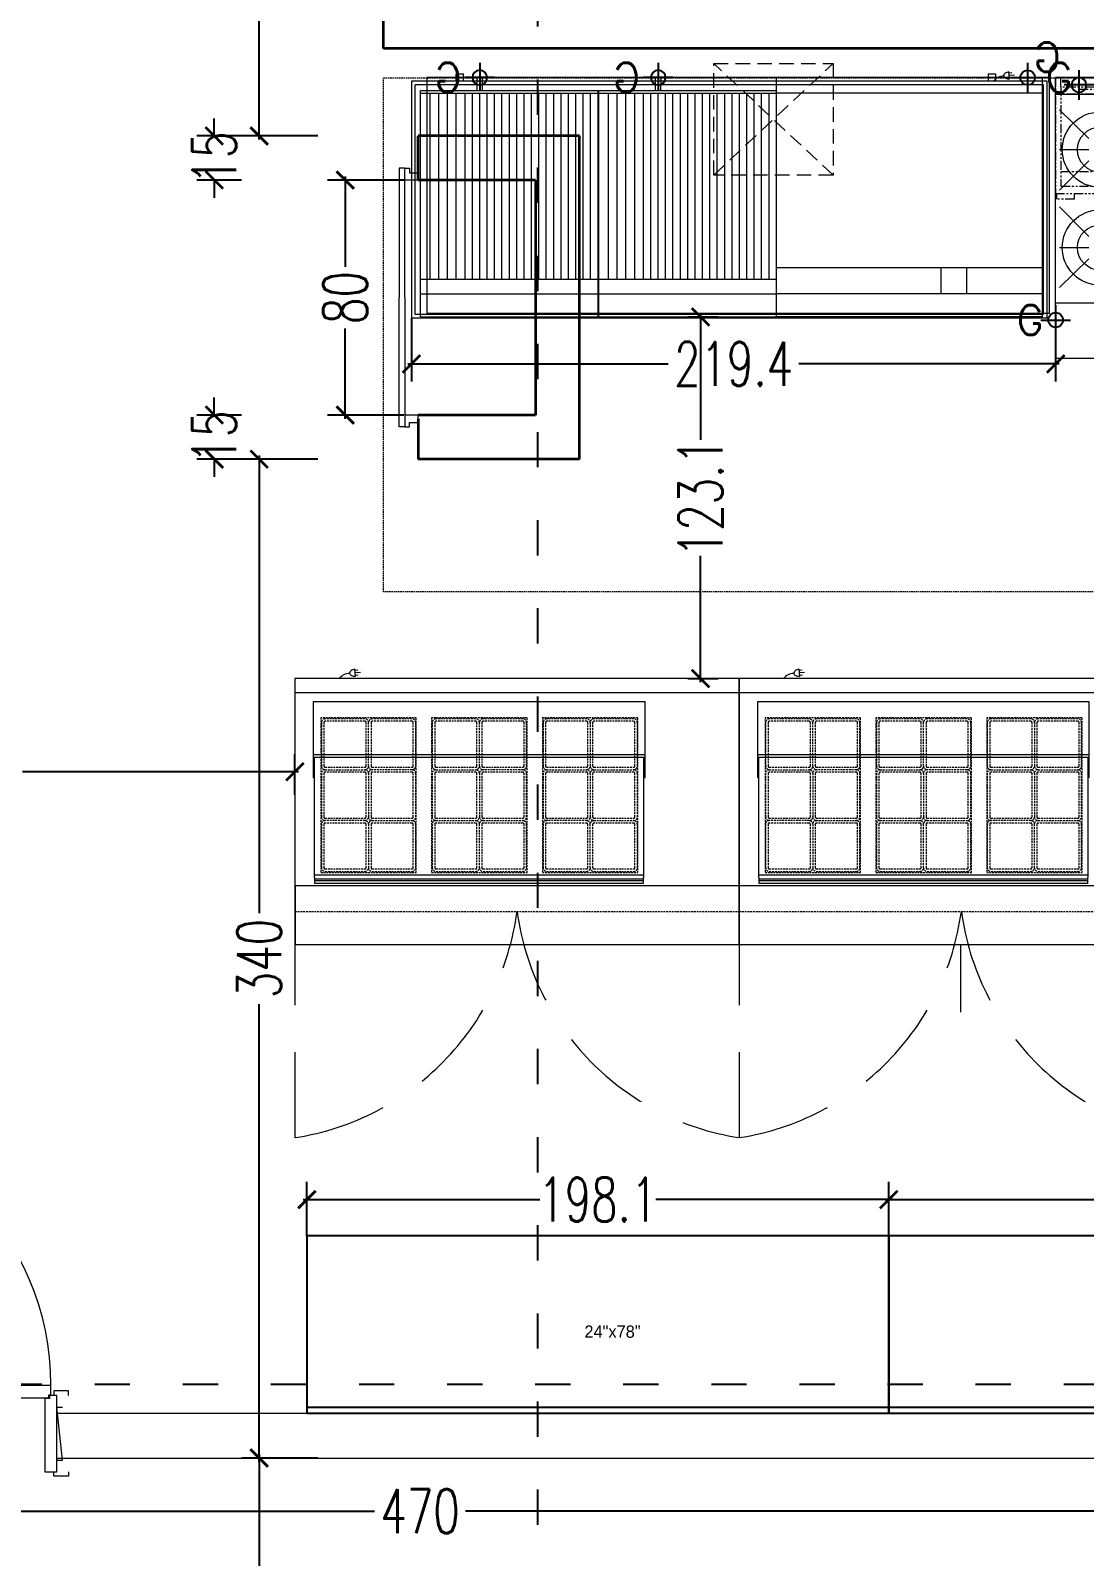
# Model space of a CAD drawing. Header units: centimetres. Extents: x -3207095 to 15275363, y -32656 to 4798027.
# Drawn here: x 684719 to 685078, y 4437893 to 4438413 of the extents above; entities that cross this region are included whole.
import ezdxf

# ---------------------------------------------------------------- set-up
doc = ezdxf.new("R2010")
doc.units = ezdxf.units.CM
for name, pattern in [('ACAD_ISO03W100', [30, 12, -18]), ('DASHED', [19.05, 12.7, -6.35]), ('DUZ', [500, 500]), ('HIDDEN', [0.375, 0.25, -0.125]), ('HIDDEN2', [0.1875, 0.125, -0.0625]), ('PHANTOM', [2.5, 1.25, -0.25, 0.25, -0.25, 0.25, -0.25]), ('ШТРИХОВАЯ', [0.75, 0.5, -0.25])]:
    doc.linetypes.add(name, pattern=pattern)
doc.layers.get('0').update_dxf_attribs({"color": 1, "linetype": 'DUZ'})
for name, color, linetype, lineweight in [('0A-WALL', 4, 'Continuous', 30), ('0inne_gulv', 255, 'Continuous', 13), ('200', 9, 'Continuous', 0), ('201', 2, 'HIDDEN', 9), ('202', 2, 'PHANTOM', 9), ('204', 9, 'Continuous', 13), ('206-KCL-DS', 1, 'DASHED', 13), ('350', 3, 'Continuous', 9), ('800', 2, 'Continuous', 15), ('DUVAR', 7, 'Continuous', 35), ('Fix & Furniture', 144, 'Continuous', 13), ('IND DUCTO INYECCION', 130, 'Continuous', 0), ('IND Equipos 1', 7, 'Continuous', 13), ('iç duvar', 7, 'Continuous', 50), ('KAPEN', 151, 'Continuous', 9), ('Wall', 7, 'Continuous', 35)]:
    doc.layers.add(name, color=color, linetype=linetype, lineweight=lineweight)
for name, color, linetype in [('460', 6, 'Continuous'), ('DIM', 1, 'DUZ'), ('IND Equipos', 3, 'Continuous'), ('Leyenda', 7, 'Continuous')]:
    doc.layers.add(name, color=color, linetype=linetype)
doc.styles.add('DIM', font='ROMANSTW.SHX', dxfattribs={"width": 0.7})
doc.styles.add('SIMPLEX', font='simplex.shx', dxfattribs={"height": 90})
doc.dimstyles.new('1_100', dxfattribs={"dimtxt": 15, "dimasz": 6, "dimexe": 6, "dimexo": 0, "dimgap": 2, "dimtad": 0, "dimdec": 1, "dimzin": 11, "dimdsep": 46, "dimtxsty": 'DIM', "dimblk": 'ARCHTICK', "dimcen": 3, "dimdle": 1.25, "dimclrt": 2, "dimadec": 0, "dimazin": 0, "dimtfac": 1.25, "dimtdec": 1, "dimtix": 1, "dimtofl": 0, "dimtmove": 1, "dimatfit": 3, "dimldrblk": 'ARCHTICK', "dimfxl": 20, "dimfxlon": 1, "dimtolj": 1, "dimtzin": 0, "dimarcsym": 0})

# ---------------------------------------------------------------- blocks, each defined once
blk = doc.blocks.new('_ArchTick')
at = {"color": 0, "linetype": 'ByBlock', "const_width": 0.15}
blk.add_lwpolyline([(-0.5, -0.5), (0.5, 0.5)], dxfattribs=at)
blk = doc.blocks.new('*D5538')
at = {"layer": 'Defpoints', "color": 0, "linetype": 'Continuous', "lineweight": 5, "transparency": 16777216}
for p in [(684801.16, 4438696.93), (684796.97, 4438376.93), (684851.12, 4438376.93)]:
    blk.add_point(p, dxfattribs=at)
at = {"layer": 'DIM', "color": 0, "linetype": 'Continuous', "lineweight": -2, "transparency": 16777216}
for p, q in [((684796.97, 4438698.18), (684796.97, 4438552.43)), ((684801.16, 4438696.93), (684790.97, 4438696.93)), ((684796.97, 4438375.68), (684796.97, 4438521.43)), ((684816.97, 4438376.93), (684790.97, 4438376.93))]:
    blk.add_line(p, q, dxfattribs=at)
at = {"layer": 'DIM', "color": 0, "linetype": 'Continuous', "lineweight": -2, "transparency": 16777216, "xscale": 6, "yscale": 6, "zscale": 6}
for p, rotation in [((684796.97, 4438696.93), 90), ((684796.97, 4438376.93), 270)]:
    blk.add_blockref('_ArchTick', p, dxfattribs=dict(at, rotation=rotation))
at = {"layer": 'DIM', "color": 2, "linetype": 'Continuous', "lineweight": 5, "transparency": 16777216, "insert": (684796.97, 4438536.93), "char_height": 15, "attachment_point": 5, "rotation": 90, "style": 'DIM'}
blk.add_mtext('\\A1;320', dxfattribs=at)
blk = doc.blocks.new('*D5539')
at = {"layer": 'Defpoints', "color": 0, "linetype": 'Continuous', "lineweight": 5, "transparency": 16777216}
for p in [(684851.12, 4438361.93), (684826.29, 4438281.93), (684851.12, 4438281.93)]:
    blk.add_point(p, dxfattribs=at)
at = {"layer": 'DIM', "color": 0, "linetype": 'Continuous', "lineweight": -2, "transparency": 16777216}
for p, q in [((684846.29, 4438361.93), (684820.29, 4438361.93)), ((684826.29, 4438363.18), (684826.29, 4438332.43)), ((684826.29, 4438280.68), (684826.29, 4438311.43)), ((684846.29, 4438281.93), (684820.29, 4438281.93))]:
    blk.add_line(p, q, dxfattribs=at)
at = {"layer": 'DIM', "color": 0, "linetype": 'Continuous', "lineweight": -2, "transparency": 16777216, "xscale": 6, "yscale": 6, "zscale": 6}
for p, rotation in [((684826.29, 4438361.93), 90), ((684826.29, 4438281.93), 270)]:
    blk.add_blockref('_ArchTick', p, dxfattribs=dict(at, rotation=rotation))
at = {"layer": 'DIM', "color": 2, "linetype": 'Continuous', "lineweight": 5, "transparency": 16777216, "insert": (684826.29, 4438321.93), "char_height": 15, "attachment_point": 5, "rotation": 90, "style": 'DIM'}
blk.add_mtext('\\A1;80', dxfattribs=at)
blk = doc.blocks.new('*D4499')
at = {"layer": 'Defpoints', "color": 0, "linetype": 'Continuous', "lineweight": 5, "transparency": 16777216}
for p in [(684790.97, 4438376.93), (684781.69, 4438361.93), (684790.97, 4438361.93)]:
    blk.add_point(p, dxfattribs=at)
at = {"layer": 'DIM', "color": 0, "linetype": 'Continuous', "lineweight": -2, "transparency": 16777216}
for p, q in [((684781.69, 4438376.93), (684781.69, 4438382.93)), ((684790.97, 4438376.93), (684775.69, 4438376.93)), ((684790.97, 4438361.93), (684775.69, 4438361.93)), ((684781.69, 4438361.93), (684781.69, 4438355.93))]:
    blk.add_line(p, q, dxfattribs=at)
at = {"layer": 'DIM', "color": 0, "linetype": 'Continuous', "lineweight": -2, "transparency": 16777216, "xscale": 6, "yscale": 6, "zscale": 6}
for p, rotation in [((684781.69, 4438376.93), 270), ((684781.69, 4438361.93), 90)]:
    blk.add_blockref('_ArchTick', p, dxfattribs=dict(at, rotation=rotation))
at = {"layer": 'DIM', "color": 2, "linetype": 'Continuous', "lineweight": 5, "transparency": 16777216, "insert": (684781.69, 4438369.43), "char_height": 15, "attachment_point": 5, "rotation": 90, "style": 'DIM'}
blk.add_mtext('\\A1;15', dxfattribs=at)
blk = doc.blocks.new('*D5540')
at = {"layer": 'Defpoints', "color": 0, "linetype": 'Continuous', "lineweight": 5, "transparency": 16777216}
for p in [(684851.12, 4438266.93), (684796.97, 4437926.93), (684821.79, 4437926.93)]:
    blk.add_point(p, dxfattribs=at)
at = {"layer": 'DIM', "color": 0, "linetype": 'Continuous', "lineweight": -2, "transparency": 16777216}
for p, q in [((684816.97, 4438266.93), (684790.97, 4438266.93)), ((684796.97, 4438268.18), (684796.97, 4438112.43)), ((684796.97, 4437925.68), (684796.97, 4438081.43)), ((684816.97, 4437926.93), (684790.97, 4437926.93))]:
    blk.add_line(p, q, dxfattribs=at)
at = {"layer": 'DIM', "color": 0, "linetype": 'Continuous', "lineweight": -2, "transparency": 16777216, "xscale": 6, "yscale": 6, "zscale": 6}
for p, rotation in [((684796.97, 4438266.93), 90), ((684796.97, 4437926.93), 270)]:
    blk.add_blockref('_ArchTick', p, dxfattribs=dict(at, rotation=rotation))
at = {"layer": 'DIM', "color": 2, "linetype": 'Continuous', "lineweight": 5, "transparency": 16777216, "insert": (684796.97, 4438096.93), "char_height": 15, "attachment_point": 5, "rotation": 90, "style": 'DIM'}
blk.add_mtext('\\A1;340', dxfattribs=at)
blk = doc.blocks.new('*D4500')
at = {"layer": 'Defpoints', "color": 0, "linetype": 'Continuous', "lineweight": 5, "transparency": 16777216}
for p in [(684790.97, 4438281.93), (684781.69, 4438266.93), (684790.97, 4438266.93)]:
    blk.add_point(p, dxfattribs=at)
at = {"layer": 'DIM', "color": 0, "linetype": 'Continuous', "lineweight": -2, "transparency": 16777216}
for p, q in [((684781.69, 4438281.93), (684781.69, 4438287.93)), ((684790.97, 4438281.93), (684775.69, 4438281.93)), ((684790.97, 4438266.93), (684775.69, 4438266.93)), ((684781.69, 4438266.93), (684781.69, 4438260.93))]:
    blk.add_line(p, q, dxfattribs=at)
at = {"layer": 'DIM', "color": 0, "linetype": 'Continuous', "lineweight": -2, "transparency": 16777216, "xscale": 6, "yscale": 6, "zscale": 6}
for p, rotation in [((684781.69, 4438281.93), 270), ((684781.69, 4438266.93), 90)]:
    blk.add_blockref('_ArchTick', p, dxfattribs=dict(at, rotation=rotation))
at = {"layer": 'DIM', "color": 2, "linetype": 'Continuous', "lineweight": 5, "transparency": 16777216, "insert": (684781.69, 4438274.43), "char_height": 15, "attachment_point": 5, "rotation": 90, "style": 'DIM'}
blk.add_mtext('\\A1;15', dxfattribs=at)
blk = doc.blocks.new('*D4501')
at = {"layer": 'Defpoints', "color": 0, "linetype": 'Continuous', "lineweight": 5, "transparency": 16777216}
for p in [(684821.79, 4437926.93), (684796.97, 4437636.93), (684821.79, 4437636.93)]:
    blk.add_point(p, dxfattribs=at)
at = {"layer": 'DIM', "color": 0, "linetype": 'Continuous', "lineweight": -2, "transparency": 16777216}
for p, q in [((684816.97, 4437926.93), (684790.97, 4437926.93)), ((684796.97, 4437928.18), (684796.97, 4437797.43)), ((684796.97, 4437635.68), (684796.97, 4437766.43)), ((684816.97, 4437636.93), (684790.97, 4437636.93))]:
    blk.add_line(p, q, dxfattribs=at)
at = {"layer": 'DIM', "color": 0, "linetype": 'Continuous', "lineweight": -2, "transparency": 16777216, "xscale": 6, "yscale": 6, "zscale": 6}
for p, rotation in [((684796.97, 4437926.93), 90), ((684796.97, 4437636.93), 270)]:
    blk.add_blockref('_ArchTick', p, dxfattribs=dict(at, rotation=rotation))
at = {"layer": 'DIM', "color": 2, "linetype": 'Continuous', "lineweight": 5, "transparency": 16777216, "insert": (684796.97, 4437781.93), "char_height": 15, "attachment_point": 5, "rotation": 90, "style": 'DIM'}
blk.add_mtext('\\A1;290', dxfattribs=at)
blk = doc.blocks.new('*D5547')
at = {"layer": 'Defpoints', "color": 0, "linetype": 'Continuous', "lineweight": 5, "transparency": 16777216}
for p in [(684616.79, 4437926.93), (685086.79, 4437926.93), (684616.79, 4437908.82)]:
    blk.add_point(p, dxfattribs=at)
at = {"layer": 'DIM', "color": 0, "linetype": 'Continuous', "lineweight": -2, "transparency": 16777216}
for p, q in [((684616.79, 4437926.93), (684616.79, 4437902.82)), ((685086.79, 4437926.93), (685086.79, 4437902.82)), ((684615.54, 4437908.82), (684836.29, 4437908.82)), ((685088.04, 4437908.82), (684867.29, 4437908.82))]:
    blk.add_line(p, q, dxfattribs=at)
at = {"layer": 'DIM', "color": 0, "linetype": 'Continuous', "lineweight": -2, "transparency": 16777216, "xscale": 6, "yscale": 6, "zscale": 6, "rotation": 180}
blk.add_blockref('_ArchTick', (684616.79, 4437908.82), dxfattribs=at)
at = {"layer": 'DIM', "color": 0, "linetype": 'Continuous', "lineweight": -2, "transparency": 16777216, "xscale": 6, "yscale": 6, "zscale": 6}
blk.add_blockref('_ArchTick', (685086.79, 4437908.82), dxfattribs=at)
at = {"layer": 'DIM', "color": 2, "linetype": 'Continuous', "lineweight": 5, "transparency": 16777216, "insert": (684851.79, 4437908.82), "char_height": 15, "attachment_point": 5, "style": 'DIM'}
blk.add_mtext('\\A1;470', dxfattribs=at)
blk = doc.blocks.new('*D5819')
at = {"layer": 'Defpoints', "color": 0, "linetype": 'Continuous', "lineweight": 5, "transparency": 16777216}
for p in [(691256.93, 4438668.74), (0, 4437978.74), (691238.54, 4437978.74)]:
    blk.add_point(p, dxfattribs=at)
at = {"layer": 'DIM', "color": 0, "linetype": 'Continuous', "lineweight": -2, "transparency": 16777216}
for p, q in [((691256.93, 4438668.74), (691232.54, 4438668.74)), ((691238.54, 4438669.99), (691238.54, 4438339.24)), ((691238.54, 4437977.49), (691238.54, 4438308.24)), ((691218.54, 4437978.74), (691244.54, 4437978.74))]:
    blk.add_line(p, q, dxfattribs=at)
at = {"layer": 'DIM', "color": 0, "linetype": 'Continuous', "lineweight": -2, "transparency": 16777216, "xscale": 6, "yscale": 6, "zscale": 6}
for p, rotation in [((691238.54, 4438668.74), 90), ((691238.54, 4437978.74), 270)]:
    blk.add_blockref('_ArchTick', p, dxfattribs=dict(at, rotation=rotation))
at = {"layer": 'DIM', "color": 2, "linetype": 'Continuous', "lineweight": 5, "transparency": 16777216, "insert": (691238.54, 4438323.74), "char_height": 15, "attachment_point": 5, "rotation": 90, "style": 'DIM'}
blk.add_mtext('\\A1;690', dxfattribs=at)
blk = doc.blocks.new('K210')
for p, q in [((0.04, 0.985), (0.04, 0.032)), ((0.96, 0.032), (0.96, 0.065)), ((0.04, 0.032), (0.047, 0.032)), ((0.047, 0.032), (0.047, 0.022)), ((0.047, 0.022), (0.953, 0.022)), ((0.953, 0.032), (0.96, 0.032)), ((0.953, 0.022), (0.953, 0.032))]:
    blk.add_line(p, q)
for points in [[(0.04, 0.065), (0.96, 0.065)], [(-0.02, 0.03), (-0.02, 0.045), (0.03, 0.045), (0.03, 0.03)], [(1.02, 0.03), (1.02, 0.045), (0.97, 0.045), (0.97, 0.03)], [(0.02, -0.19), (0, -0.19), (0.02, -0.01), (0, -0.01)], [(0.98, -0.19), (1, -0.19), (0.98, -0.01), (1, -0.01)], [(-0.02, -0.23), (-0.02, -0.245), (0.03, -0.245), (0.03, -0.23)], [(1.02, -0.23), (1.02, -0.245), (0.97, -0.245), (0.97, -0.23)]]:
    blk.add_lwpolyline(points)
for points in [[(0.02, 0.03), (0.045, 0.03), (0.045, 0.02), (0.06, 0.02), (0.06, -0.23), (0.02, -0.23)], [(0.98, 0.03), (0.955, 0.03), (0.955, 0.02), (0.94, 0.02), (0.94, -0.23), (0.98, -0.23)]]:
    blk.add_lwpolyline(points, close=True)
blk.add_arc((0.04, 0.065), 0.92, 0, 90)
blk = doc.blocks.new('IRK001P')
at = {"layer": '200'}
for p, q in [((44, -4.39), (8, -4.39)), ((8, -42.39), (8, -4.39)), ((44, -4.39), (44, -42.39)), ((8, -6.64), (44, -6.64)), ((44, -34.89), (8, -34.89)), ((44, -42.39), (8, -42.39))]:
    blk.add_line(p, q, dxfattribs=at)
at = {"layer": '204'}
for p, q in [((20, -6.64), (20, -34.89)), ((32, -6.64), (32, -34.89)), ((32, -6.64), (32, -34.89)), ((12.5, -12.64), (8.5, -8.75)), ((14, -13.14), (14, -8.77)), ((15.5, -12.64), (19.5, -8.75)), ((24.5, -12.64), (20.5, -8.75)), ((26, -13.14), (26, -8.77)), ((26, -13.14), (26, -8.77)), ((27.5, -12.64), (31.5, -8.75)), ((36.5, -12.64), (32.5, -8.75)), ((38, -12.64), (38, -8.27)), ((39.5, -12.64), (43.5, -8.75)), ((8.5, -14.14), (12.5, -14.14)), ((15.5, -14.14), (19.5, -14.14)), ((20.5, -14.14), (24.5, -14.14)), ((27.5, -14.14), (31.5, -14.14)), ((36.5, -14.14), (32.5, -14.14)), ((43.5, -14.14), (39.5, -14.14)), ((12.5, -15.64), (8.5, -19.64)), ((14, -15.14), (14, -19.52)), ((15.5, -15.64), (19.5, -19.64)), ((24.5, -15.64), (20.5, -19.64)), ((24.5, -15.64), (20.5, -19.64)), ((26, -15.14), (26, -19.52)), ((27.5, -15.64), (31.5, -19.64)), ((27.5, -15.64), (31.5, -19.64)), ((36.5, -15.64), (32.5, -19.64)), ((38, -15.64), (38, -20.02)), ((39.5, -15.64), (43.5, -19.64)), ((12.5, -25.89), (8.5, -21.89)), ((14, -26.39), (14, -22.02)), ((15.5, -25.89), (19.5, -21.89)), ((24.5, -25.89), (20.5, -21.89)), ((24.5, -25.89), (20.5, -21.89)), ((26, -26.39), (26, -22.02)), ((27.5, -25.89), (31.5, -21.89)), ((27.5, -25.89), (31.5, -21.89)), ((36.5, -25.89), (32.5, -21.89)), ((38, -25.89), (38, -21.52)), ((39.5, -25.89), (43.5, -21.89)), ((8.5, -27.39), (12.5, -27.39)), ((12.5, -28.89), (8.5, -32.78)), ((14, -28.39), (14, -32.77)), ((15.5, -27.39), (19.5, -27.39)), ((15.5, -28.89), (19.5, -32.78)), ((20.5, -27.39), (24.5, -27.39)), ((24.5, -28.89), (20.5, -32.78)), ((26, -28.39), (26, -32.77)), ((26, -28.39), (26, -32.77)), ((27.5, -27.39), (31.5, -27.39)), ((27.5, -28.89), (31.5, -32.78)), ((36.5, -27.39), (32.5, -27.39)), ((36.5, -28.89), (32.5, -32.78)), ((38, -28.89), (38, -33.27)), ((43.5, -27.39), (39.5, -27.39)), ((39.5, -28.89), (43.5, -32.78))]:
    blk.add_line(p, q, dxfattribs=at)
for centre, radius in [((14, -14.14), 5.1), ((26, -14.14), 5.1), ((38, -14.14), 5.1), ((14, -14.14), 3.05), ((26, -14.14), 3.05), ((38, -14.14), 3.05), ((14, -27.39), 5.1), ((26, -27.39), 5.1), ((38, -27.39), 5.1), ((14, -27.39), 3.05), ((26, -27.39), 3.05), ((38, -27.39), 3.05)]:
    blk.add_circle(centre, radius, dxfattribs=at)
at = {"layer": '206-KCL-DS', "ltscale": 0.1}
for p, q in [((14, -42.39), (14, -57)), ((44, -41.63), (44, -57)), ((44, -57), (14, -57))]:
    blk.add_line(p, q, dxfattribs=at)
at = {"layer": '460'}
for p, q in [((8, -35.19), (8, -39.19)), ((44, -35.19), (44, -39.19)), ((6, -37.19), (10, -37.19)), ((42, -37.19), (46, -37.19))]:
    blk.add_line(p, q, dxfattribs=at)
for centre in [(8, -37.19), (44, -37.19)]:
    blk.add_circle(centre, 1, dxfattribs=at)
at = {"layer": '460', "style": 'SIMPLEX'}
for p in [(46.46, -38.94), (2.74, -39.19)]:
    blk.add_text('G', height=4, dxfattribs=at).set_placement(p)
blk = doc.blocks.new('BRA020P')
at = {"layer": '202'}
for p, q in [((36, -3.75), (0, -3.75)), ((0, -19.44), (0, -3.75)), ((0, -19.44), (0, -3.75)), ((0.75, -3.75), (0.75, -5)), ((35.25, -5), (35.25, -3.75)), ((36, -3.75), (36, -19.44)), ((0.75, -5), (0.75, -18.44)), ((0.75, -5.05), (35.25, -5.05)), ((0.75, -5.98), (35.25, -5.98)), ((32.81, -4.75), (3.19, -4.75)), ((3.19, -4.75), (3.19, -5.3)), ((32.81, -5.3), (3.19, -5.3)), ((32.81, -4.75), (32.81, -5.3)), ((35.25, -5), (35.25, -18.44)), ((35.25, -16.44), (0.75, -16.44)), ((35.25, -18.44), (0.75, -18.44)), ((36, -19.44), (0, -19.44)), ((0.22, -20.19), (0.22, -19.44)), ((2.58, -20.19), (0.22, -20.19)), ((2.58, -20.19), (2.58, -19.44)), ((33.42, -20.19), (33.42, -19.44)), ((33.42, -20.19), (35.78, -20.19)), ((35.78, -20.19), (35.78, -19.44))]:
    blk.add_line(p, q, dxfattribs=at)
at = {"layer": '460'}
for p, q in [((32.81, -2.75), (32.81, -6.75)), ((30.81, -4.75), (34.81, -4.75))]:
    blk.add_line(p, q, dxfattribs=at)
blk.add_circle((32.81, -4.75), 1, dxfattribs=at)
at = {"layer": '460', "style": 'SIMPLEX'}
blk.add_text('G', height=4, dxfattribs=at).set_placement((35.27, -2.99))
blk = doc.blocks.new('DC4M6SBP')
at = {"layer": '200'}
for p, q in [((0, 0), (0, -31.5)), ((60.13, 0), (0, 0)), ((60.13, -31.5), (60.13, 0)), ((60.13, -1.95), (0, -1.95)), ((2.5, -3.09), (47.34, -3.09)), ((2.5, -13.44), (2.5, -3.09)), ((47.34, -3.09), (47.34, -13.44)), ((47.34, -10.33), (2.5, -10.33)), ((2.54, -10.61), (47.34, -10.61)), ((2.54, -13.44), (2.54, -10.61)), ((2.66, -26.91), (2.66, -10.61)), ((47.18, -10.61), (47.18, -26.91)), ((47.31, -13.44), (47.31, -10.61)), ((2.54, -13.44), (2.5, -13.44)), ((47.34, -13.44), (47.31, -13.44)), ((2.66, -26.54), (47.18, -26.54)), ((0.06, -36), (0.06, -28)), ((0.06, -28), (60.06, -28)), ((2.7, -26.91), (2.66, -26.91)), ((2.7, -27.71), (2.7, -26.91)), ((2.7, -27.08), (47.14, -27.08)), ((47.14, -27.35), (2.7, -27.35)), ((47.14, -27.71), (2.7, -27.71)), ((47.18, -26.91), (47.14, -26.91)), ((47.14, -26.91), (47.14, -27.71)), ((60.06, -28), (60.06, -36)), ((60.06, -36), (0.06, -36))]:
    blk.add_line(p, q, dxfattribs=at)
at = {"layer": '201'}
for p, q in [((16.42, -5.31), (3.5, -5.29)), ((3.5, -5.29), (3.5, -26.23)), ((3.58, -5.95), (3.58, -11.83)), ((3.91, -5.95), (3.91, -11.83)), ((9.46, -5.45), (4.08, -5.45)), ((9.46, -5.78), (4.08, -5.78)), ((9.63, -11.83), (9.63, -5.95)), ((9.96, -11.83), (9.96, -5.95)), ((10.29, -5.95), (10.29, -11.83)), ((15.84, -5.45), (10.46, -5.45)), ((15.84, -5.78), (10.46, -5.78)), ((16.01, -11.83), (16.01, -5.95)), ((16.34, -11.83), (16.34, -5.95)), ((16.42, -26.24), (16.42, -5.31)), ((18.5, -5.29), (18.5, -26.23)), ((31.42, -5.31), (18.5, -5.29)), ((18.58, -5.95), (18.58, -11.83)), ((18.91, -5.95), (18.91, -11.83)), ((24.46, -5.45), (19.08, -5.45)), ((24.46, -5.78), (19.08, -5.78)), ((24.63, -11.83), (24.63, -5.95)), ((24.96, -11.83), (24.96, -5.95)), ((25.29, -5.95), (25.29, -11.83)), ((30.84, -5.45), (25.46, -5.45)), ((30.84, -5.78), (25.46, -5.78)), ((31.01, -11.83), (31.01, -5.95)), ((31.34, -11.83), (31.34, -5.95)), ((31.42, -26.24), (31.42, -5.31)), ((33.5, -5.29), (33.5, -26.23)), ((46.42, -5.31), (33.5, -5.29)), ((33.58, -5.95), (33.58, -11.83)), ((33.91, -5.95), (33.91, -11.83)), ((39.46, -5.45), (34.08, -5.45)), ((39.46, -5.78), (34.08, -5.78)), ((39.63, -11.83), (39.63, -5.95)), ((39.96, -5.95), (39.96, -11.83)), ((40.29, -5.95), (40.29, -11.83)), ((45.84, -5.45), (40.46, -5.45)), ((45.84, -5.78), (40.46, -5.78)), ((46.01, -11.83), (46.01, -5.95)), ((46.34, -11.83), (46.34, -5.95)), ((46.42, -26.24), (46.42, -5.31)), ((4.08, -12), (9.46, -12)), ((4.08, -12.33), (9.46, -12.33)), ((10.46, -12), (15.84, -12)), ((15.84, -12.33), (10.46, -12.33)), ((19.08, -12), (24.46, -12)), ((19.08, -12.33), (24.46, -12.33)), ((25.46, -12), (30.84, -12)), ((30.84, -12.33), (25.46, -12.33)), ((34.08, -12), (39.46, -12)), ((34.08, -12.33), (39.46, -12.33)), ((40.46, -12), (45.84, -12)), ((40.46, -12.33), (45.84, -12.33)), ((3.58, -12.83), (3.58, -18.71)), ((3.91, -12.83), (3.91, -18.71)), ((9.46, -12.66), (4.08, -12.66)), ((9.63, -18.71), (9.63, -12.83)), ((9.96, -12.83), (9.96, -18.71)), ((10.29, -12.83), (10.29, -18.71)), ((15.84, -12.66), (10.46, -12.66)), ((16.01, -18.71), (16.01, -12.83)), ((16.34, -18.71), (16.34, -12.83)), ((18.58, -12.83), (18.58, -18.71)), ((18.91, -12.83), (18.91, -18.71)), ((24.46, -12.66), (19.08, -12.66)), ((24.63, -18.71), (24.63, -12.83)), ((24.96, -12.83), (24.96, -18.71)), ((25.29, -12.83), (25.29, -18.71)), ((30.84, -12.66), (25.46, -12.66)), ((31.01, -18.71), (31.01, -12.83)), ((31.34, -18.71), (31.34, -12.83)), ((33.58, -12.83), (33.58, -18.71)), ((33.91, -12.83), (33.91, -18.71)), ((39.46, -12.66), (34.08, -12.66)), ((39.63, -18.71), (39.63, -12.83)), ((39.96, -12.83), (39.96, -18.71)), ((40.29, -12.83), (40.29, -18.71)), ((45.84, -12.66), (40.46, -12.66)), ((46.01, -18.71), (46.01, -12.83)), ((46.34, -18.71), (46.34, -12.83)), ((3.58, -19.71), (3.58, -25.59)), ((3.91, -19.71), (3.91, -25.59)), ((4.08, -18.88), (9.46, -18.88)), ((9.46, -19.21), (4.08, -19.21)), ((9.46, -19.54), (4.08, -19.54)), ((9.63, -25.59), (9.63, -19.71)), ((9.96, -19.71), (9.96, -25.59)), ((10.29, -19.71), (10.29, -25.59)), ((10.46, -18.88), (15.84, -18.88)), ((10.46, -19.21), (15.84, -19.21)), ((15.84, -19.54), (10.46, -19.54)), ((16.01, -25.59), (16.01, -19.71)), ((16.34, -25.59), (16.34, -19.71)), ((18.58, -19.71), (18.58, -25.59)), ((18.91, -19.71), (18.91, -25.59)), ((19.08, -18.88), (24.46, -18.88)), ((19.08, -19.21), (24.46, -19.21)), ((24.46, -19.54), (19.08, -19.54)), ((24.63, -25.59), (24.63, -19.71)), ((24.96, -25.59), (24.96, -19.71)), ((25.29, -19.71), (25.29, -25.59)), ((25.46, -18.88), (30.84, -18.88)), ((25.46, -19.21), (30.84, -19.21)), ((30.84, -19.54), (25.46, -19.54)), ((31.01, -25.59), (31.01, -19.71)), ((31.34, -25.59), (31.34, -19.71)), ((33.58, -19.71), (33.58, -25.59)), ((33.91, -19.71), (33.91, -25.59)), ((34.08, -18.88), (39.46, -18.88)), ((39.46, -19.21), (34.08, -19.21)), ((39.46, -19.54), (34.08, -19.54)), ((39.63, -25.59), (39.63, -19.71)), ((39.96, -25.59), (39.96, -19.71)), ((40.29, -19.71), (40.29, -25.59)), ((40.46, -18.88), (45.84, -18.88)), ((40.46, -19.21), (45.84, -19.21)), ((45.84, -19.54), (40.46, -19.54)), ((46.01, -25.59), (46.01, -19.71)), ((46.34, -25.59), (46.34, -19.71)), ((3.5, -26.23), (16.42, -26.24)), ((4.08, -25.76), (9.46, -25.76)), ((4.08, -26.09), (9.46, -26.09)), ((10.46, -25.76), (15.84, -25.76)), ((10.46, -26.09), (15.84, -26.09)), ((18.5, -26.23), (31.42, -26.24)), ((19.08, -25.76), (24.46, -25.76)), ((19.08, -26.09), (24.46, -26.09)), ((25.46, -25.76), (30.84, -25.76)), ((25.46, -26.09), (30.84, -26.09)), ((33.5, -26.23), (46.42, -26.24)), ((34.08, -25.76), (39.46, -25.76)), ((34.08, -26.09), (39.46, -26.09)), ((40.46, -25.76), (45.84, -25.76)), ((40.46, -26.09), (45.84, -26.09)), ((0, -31.5), (60.13, -31.5))]:
    blk.add_line(p, q, dxfattribs=at)
for centre, radius, start, end in [((4.08, -5.95), 0.5, 90, 180), ((4.08, -5.95), 0.17, 90, 180), ((9.46, -5.95), 0.5, 0, 90), ((9.46, -5.95), 0.17, 0, 90), ((10.46, -5.95), 0.5, 90, 180), ((10.46, -5.95), 0.17, 90, 180), ((15.84, -5.95), 0.5, 0, 90), ((15.84, -5.95), 0.17, 0, 90), ((19.08, -5.95), 0.5, 90, 180), ((19.08, -5.95), 0.17, 90, 180), ((24.46, -5.95), 0.5, 0, 90), ((24.46, -5.95), 0.17, 0, 90), ((25.46, -5.95), 0.5, 90, 180), ((25.46, -5.95), 0.17, 90, 180), ((30.84, -5.95), 0.5, 0, 90), ((30.84, -5.95), 0.17, 0, 90), ((34.08, -5.95), 0.5, 90, 180), ((34.08, -5.95), 0.17, 90, 180), ((39.46, -5.95), 0.5, 0, 90), ((39.46, -5.95), 0.17, 0, 90), ((40.46, -5.95), 0.5, 90, 180), ((40.46, -5.95), 0.17, 90, 180), ((45.84, -5.95), 0.5, 0, 90), ((45.84, -5.95), 0.17, 0, 90), ((4.08, -11.83), 0.5, 180, 270), ((4.08, -12.83), 0.5, 90, 180), ((4.08, -11.83), 0.17, 180, 270), ((9.46, -11.83), 0.17, 270, 360), ((9.46, -11.83), 0.5, 270, 0), ((9.46, -12.83), 0.5, 0, 90), ((10.46, -11.83), 0.5, 180, 270), ((10.46, -12.83), 0.5, 90, 180), ((10.46, -11.83), 0.17, 180, 270), ((15.84, -11.83), 0.17, 270, 360), ((15.84, -11.83), 0.5, 270, 0), ((15.84, -12.83), 0.5, 0, 90), ((19.08, -11.83), 0.5, 180, 270), ((19.08, -12.83), 0.5, 90, 180), ((19.08, -11.83), 0.17, 180, 270), ((24.46, -11.83), 0.17, 270, 360), ((24.46, -11.83), 0.5, 270, 0), ((24.46, -12.83), 0.5, 0, 90), ((25.46, -11.83), 0.5, 180, 270), ((25.46, -12.83), 0.5, 90, 180), ((25.46, -11.83), 0.17, 180, 270), ((30.84, -11.83), 0.17, 270, 360), ((30.84, -11.83), 0.5, 270, 0), ((30.84, -12.83), 0.5, 0, 90), ((34.08, -11.83), 0.5, 180, 270), ((34.08, -12.83), 0.5, 90, 180), ((34.08, -11.83), 0.17, 180, 270), ((39.46, -11.83), 0.17, 270, 360), ((39.46, -11.83), 0.5, 270, 0), ((39.46, -12.83), 0.5, 0, 90), ((40.46, -11.83), 0.5, 180, 270), ((40.46, -12.83), 0.5, 90, 180), ((40.46, -11.83), 0.17, 180, 270), ((45.84, -11.83), 0.17, 270, 360), ((45.84, -11.83), 0.5, 270, 0), ((45.84, -12.83), 0.5, 0, 90), ((4.08, -12.83), 0.17, 90, 180), ((9.46, -12.83), 0.17, 0, 90), ((10.46, -12.83), 0.17, 90, 180), ((15.84, -12.83), 0.17, 0, 90), ((19.08, -12.83), 0.17, 90, 180), ((24.46, -12.83), 0.17, 0, 90), ((25.46, -12.83), 0.17, 90, 180), ((30.84, -12.83), 0.17, 0, 90), ((34.08, -12.83), 0.17, 90, 180), ((39.46, -12.83), 0.17, 0, 90), ((40.46, -12.83), 0.17, 90, 180), ((45.84, -12.83), 0.17, 0, 90), ((4.08, -18.71), 0.5, 180, 270), ((4.08, -19.71), 0.5, 90, 180), ((4.08, -18.71), 0.17, 180, 270), ((4.08, -19.71), 0.17, 90, 180), ((9.46, -18.71), 0.17, 270, 360), ((9.46, -18.71), 0.5, 270, 0), ((9.46, -19.71), 0.5, 0, 90), ((9.46, -19.71), 0.17, 0, 90), ((10.46, -18.71), 0.5, 180, 270), ((10.46, -19.71), 0.5, 90, 180), ((10.46, -18.71), 0.17, 180, 270), ((10.46, -19.71), 0.17, 90, 180), ((15.84, -18.71), 0.17, 270, 360), ((15.84, -18.71), 0.5, 270, 0), ((15.84, -19.71), 0.5, 0, 90), ((15.84, -19.71), 0.17, 0, 90), ((19.08, -18.71), 0.5, 180, 270), ((19.08, -19.71), 0.5, 90, 180), ((19.08, -18.71), 0.17, 180, 270), ((19.08, -19.71), 0.17, 90, 180), ((24.46, -18.71), 0.17, 270, 360), ((24.46, -18.71), 0.5, 270, 0), ((24.46, -19.71), 0.5, 0, 90), ((24.46, -19.71), 0.17, 0, 90), ((25.46, -18.71), 0.5, 180, 270), ((25.46, -19.71), 0.5, 90, 180), ((25.46, -18.71), 0.17, 180, 270), ((25.46, -19.71), 0.17, 90, 180), ((30.84, -18.71), 0.17, 270, 360), ((30.84, -18.71), 0.5, 270, 0), ((30.84, -19.71), 0.5, 0, 90), ((30.84, -19.71), 0.17, 0, 90), ((34.08, -18.71), 0.5, 180, 270), ((34.08, -19.71), 0.5, 90, 180), ((34.08, -18.71), 0.17, 180, 270), ((34.08, -19.71), 0.17, 90, 180), ((39.46, -18.71), 0.17, 270, 360), ((39.46, -18.71), 0.5, 270, 0), ((39.46, -19.71), 0.5, 0, 90), ((39.46, -19.71), 0.17, 0, 90), ((40.46, -18.71), 0.5, 180, 270), ((40.46, -19.71), 0.5, 90, 180), ((40.46, -18.71), 0.17, 180, 270), ((40.46, -19.71), 0.17, 90, 180), ((45.84, -18.71), 0.17, 270, 360), ((45.84, -18.71), 0.5, 270, 0), ((45.84, -19.71), 0.5, 0, 90), ((45.84, -19.71), 0.17, 0, 90), ((4.08, -25.59), 0.5, 180, 270), ((4.08, -25.59), 0.17, 180, 270), ((9.46, -25.59), 0.5, 270, 0), ((9.46, -25.59), 0.17, 270, 360), ((10.46, -25.59), 0.5, 180, 270), ((10.46, -25.59), 0.17, 180, 270), ((15.84, -25.59), 0.17, 270, 360), ((15.84, -25.59), 0.5, 270, 0), ((19.08, -25.59), 0.5, 180, 270), ((19.08, -25.59), 0.17, 180, 270), ((24.46, -25.59), 0.17, 270, 360), ((24.46, -25.59), 0.5, 270, 0), ((25.46, -25.59), 0.5, 180, 270), ((25.46, -25.59), 0.17, 180, 270), ((30.84, -25.59), 0.17, 270, 360), ((30.84, -25.59), 0.5, 270, 0), ((34.08, -25.59), 0.5, 180, 270), ((34.08, -25.59), 0.17, 180, 270), ((39.46, -25.59), 0.17, 270, 360), ((39.46, -25.59), 0.5, 270, 0), ((40.46, -25.59), 0.5, 180, 270), ((40.46, -25.59), 0.17, 180, 270), ((45.84, -25.59), 0.17, 270, 360), ((45.84, -25.59), 0.5, 270, 0)]:
    blk.add_arc(centre, radius, start, end, dxfattribs=at)
at = {"layer": '206-KCL-DS'}
for p, q in [((0, -31.5), (0, -62.11)), ((60.13, -31.5), (60.13, -62.11))]:
    blk.add_line(p, q, dxfattribs=at)
for centre, start, end in [((-5.45, -26.68), 278.7514, 352.2779), ((65.58, -26.68), 187.7221, 261.2486)]:
    blk.add_arc(centre, 35.84, start, end, dxfattribs=at)
at = {"layer": '350'}
for p, q in [((8.19, 0.32), (8.1, 1.25)), ((8.11, 1.12), (8.51, 1.16)), ((8.14, 0.8), (8.85, 0.87)), ((8.18, 0.48), (8.57, 0.52))]:
    blk.add_line(p, q, dxfattribs=at)
blk.add_lwpolyline([(8.1, 1.25, 0.063324), (7.8, 1.18, 0.07639), (7.58, 1.06, 0.107132), (7.43, 0.88, 0.301668), (7.46, 0.55, 0.107132), (7.65, 0.4, 0.07639), (7.89, 0.32, 0.063324), (8.19, 0.32, 0.063324)], format="xyb", dxfattribs=at)
blk.add_arc((7.41, -1.06), 1.76, 90.5583, 143.148, dxfattribs=at)
blk = doc.blocks.new('STA081P')
at = {"layer": '200'}
for p, q in [((24.02, 0), (0, 0)), ((15.63, 0), (15.62, 1.75)), ((15.62, 1.75), (16.37, 1.75)), ((16.37, 0), (16.37, 1.75)), ((0, -30.63), (0, 0)), ((18, -25.5), (18, -0.38)), ((19.18, -25.5), (19.18, -0.38)), ((20.36, -25.5), (20.36, -0.38)), ((21.54, -25.5), (21.54, -0.38)), ((22.72, -25.5), (22.72, -0.38)), ((24.02, -30.63), (24.02, 0)), ((24.02, -30.63), (0, -30.63))]:
    blk.add_line(p, q, dxfattribs=at)
at = {"layer": '204'}
for p, q in [((24.02, -0.38), (0, -0.38)), ((1, -25.5), (1, -0.38)), ((2, -25.5), (2, -0.38)), ((3, -25.5), (3, -0.38)), ((4, -25.5), (4, -0.38)), ((5, -25.5), (5, -0.38)), ((6, -25.5), (6, -0.38)), ((7, -25.5), (7, -0.38)), ((8, -25.5), (8, -0.38)), ((9, -25.5), (9, -0.38)), ((10, -25.5), (10, -0.38)), ((11, -25.5), (11, -0.38)), ((12, -25.5), (12, -0.38)), ((13, -25.5), (13, -0.38)), ((14, -25.5), (14, -0.38)), ((14, -25.5), (14, -0.38)), ((15, -25.5), (15, -0.38)), ((15, -25.5), (15, -0.38)), ((16, -25.5), (16, -0.38)), ((16, -25.5), (16, -0.38)), ((17, -25.5), (17, -0.38)), ((17, -25.5), (17, -0.38)), ((24.02, -25.5), (0, -25.5)), ((24.02, -27.5), (0, -27.5))]:
    blk.add_line(p, q, dxfattribs=at)
at = {"layer": '460'}
for p, q in [((16, 3.75), (16, 0)), ((14, 1.75), (18, 1.75))]:
    blk.add_line(p, q, dxfattribs=at)
blk.add_circle((16, 1.75), 1, dxfattribs=at)
at = {"layer": '460', "style": 'SIMPLEX'}
blk.add_text('G', height=4, dxfattribs=at).set_placement((18.46, -0.25))
blk = doc.blocks.new('STA072P')
at = {"layer": '200'}
for p, q in [((42, -6), (6, -6)), ((6, -38.38), (6, -6)), ((42, -38.38), (42, -6)), ((42, -38.38), (6, -38.38))]:
    blk.add_line(p, q, dxfattribs=at)
at = {"layer": '204'}
for p, q in [((42, -8.13), (6, -8.13)), ((42, -31.75), (6, -31.75)), ((28.25, -31.75), (28.25, -35.25)), ((31.75, -31.75), (31.75, -35.25)), ((42, -35.25), (6, -35.25))]:
    blk.add_line(p, q, dxfattribs=at)
at = {"layer": '460'}
for p, q in [((40, -4), (40, -8)), ((38, -6), (42, -6))]:
    blk.add_line(p, q, dxfattribs=at)
blk.add_circle((40, -6), 1, dxfattribs=at)
at = {"layer": '460', "style": 'SIMPLEX'}
blk.add_text('G', height=4, dxfattribs=at).set_placement((42.46, -8))
blk = doc.blocks.new('duct')
at = {"layer": 'IND Equipos 1', "color": 1, "linetype": 'HIDDEN2', "ltscale": 0.4}
for p, q in [((35596.9497, 16327.7847), (35596.5397, 16328.168)), ((35596.5397, 16327.7847), (35596.9497, 16328.168))]:
    blk.add_line(p, q, dxfattribs=at)
blk.add_lwpolyline([(35596.5397, 16327.7847), (35596.5397, 16328.168), (35596.9497, 16328.168), (35596.9497, 16327.7847)], close=True, dxfattribs=at)
blk = doc.blocks.new('TFQY77P')
at = {"layer": '200'}
for p, q in [((6.05, 0), (7.05, 0)), ((6.05, 0), (7.05, 0)), ((86.03, -1), (0, -1)), ((0, -1), (0, -33.06)), ((6.05, -1), (6.05, 0)), ((6.05, -1), (6.05, 0)), ((7.05, -1), (7.05, 0)), ((7.05, -1), (7.05, 0)), ((78.05, 0), (79.05, 0)), ((78.05, 0), (79.05, 0)), ((78.05, 0), (78.05, -1)), ((78.05, 0), (78.05, -1)), ((79.05, 0), (79.05, -1)), ((79.05, 0), (79.05, -1)), ((86.03, -33.06), (86.03, -1)), ((86.03, -33.06), (0, -33.06))]:
    blk.add_line(p, q, dxfattribs=at)
at = {"layer": '204'}
for p, q in [((85.53, -1.5), (0.5, -1.5)), ((0.5, -32.56), (0.5, -1.5)), ((85.53, -32.56), (85.53, -1.5)), ((85.53, -32.56), (0.5, -32.56))]:
    blk.add_line(p, q, dxfattribs=at)
at = {"layer": '350'}
for p, q in [((80.96, -0.68), (80.86, 0.25)), ((80.96, -0.68), (80.86, 0.25)), ((80.87, 0.12), (81.27, 0.16)), ((80.87, 0.12), (81.27, 0.16)), ((80.91, -0.2), (81.62, -0.13)), ((80.91, -0.2), (81.62, -0.13)), ((80.94, -0.52), (81.34, -0.48)), ((80.94, -0.52), (81.34, -0.48))]:
    blk.add_line(p, q, dxfattribs=at)
blk.add_lwpolyline([(80.86, 0.25, 0.063324), (80.56, 0.18, 0.07639), (80.34, 0.06, 0.107132), (80.19, -0.12, 0.14755), (80.16, -0.29, 0.14755), (80.23, -0.45, 0.107132), (80.41, -0.6, 0.07639), (80.65, -0.68, 0.063324), (80.96, -0.68, 0.063324)], format="xyb", dxfattribs=at)
blk.add_lwpolyline([(80.86, 0.25, 0.063324), (80.56, 0.18, 0.07639), (80.34, 0.06, 0.107132), (80.19, -0.12, 0.14755), (80.16, -0.29, 0.14755), (80.23, -0.45, 0.107132), (80.41, -0.6, 0.07639), (80.65, -0.68, 0.063324), (80.96, -0.68, 0.063324)], format="xyb", dxfattribs=at)
blk.add_arc((80.17, -2.06), 1.76, 90.5583, 143.148, dxfattribs=at)
blk.add_arc((80.17, -2.06), 1.76, 90.5583, 143.148, dxfattribs=at)
blk = doc.blocks.new('*D5923')
at = {"layer": 'Defpoints', "color": 0, "linetype": 'Continuous', "lineweight": 5, "transparency": 16777216}
for p in [(684942.91, 4438315.34), (684942.91, 4438192.24), (684947.28, 4438192.24)]:
    blk.add_point(p, dxfattribs=at)
at = {"layer": 'DIM', "color": 0, "linetype": 'Continuous', "lineweight": -2, "transparency": 16777216}
for p, q in [((684942.91, 4438315.34), (684953.28, 4438315.34)), ((684947.28, 4438316.59), (684947.28, 4438273.54)), ((684947.28, 4438190.99), (684947.28, 4438234.04)), ((684942.91, 4438192.24), (684953.28, 4438192.24))]:
    blk.add_line(p, q, dxfattribs=at)
at = {"layer": 'DIM', "color": 0, "linetype": 'Continuous', "lineweight": -2, "transparency": 16777216, "xscale": 6, "yscale": 6, "zscale": 6}
for p, rotation in [((684947.28, 4438315.34), 90), ((684947.28, 4438192.24), 270)]:
    blk.add_blockref('_ArchTick', p, dxfattribs=dict(at, rotation=rotation))
at = {"layer": 'DIM', "color": 2, "linetype": 'Continuous', "lineweight": 5, "transparency": 16777216, "insert": (684947.28, 4438253.79), "char_height": 15, "attachment_point": 5, "rotation": 90, "style": 'DIM'}
blk.add_mtext('\\A1;123.1', dxfattribs=at)
blk = doc.blocks.new('*D5929')
at = {"layer": 'Defpoints', "color": 0, "linetype": 'Continuous', "lineweight": 5, "transparency": 16777216}
for p in [(684582.03, 4438160.52), (684582.03, 4438152.61), (684809.17, 4438152.61)]:
    blk.add_point(p, dxfattribs=at)
at = {"layer": 'DIM', "color": 0, "linetype": 'Continuous', "lineweight": -2, "transparency": 16777216}
for p, q in [((684582.03, 4438152.61), (684582.03, 4438166.52)), ((684809.17, 4438152.61), (684809.17, 4438166.52)), ((684580.78, 4438160.52), (684674.85, 4438160.52)), ((684810.42, 4438160.52), (684716.35, 4438160.52))]:
    blk.add_line(p, q, dxfattribs=at)
at = {"layer": 'DIM', "color": 0, "linetype": 'Continuous', "lineweight": -2, "transparency": 16777216, "xscale": 6, "yscale": 6, "zscale": 6, "rotation": 180}
blk.add_blockref('_ArchTick', (684582.03, 4438160.52), dxfattribs=at)
at = {"layer": 'DIM', "color": 0, "linetype": 'Continuous', "lineweight": -2, "transparency": 16777216, "xscale": 6, "yscale": 6, "zscale": 6}
blk.add_blockref('_ArchTick', (684809.17, 4438160.52), dxfattribs=at)
at = {"layer": 'DIM', "color": 2, "linetype": 'Continuous', "lineweight": 5, "transparency": 16777216, "insert": (684695.6, 4438160.52), "char_height": 15, "attachment_point": 5, "style": 'DIM'}
blk.add_mtext('\\A1;227.1', dxfattribs=at)
blk = doc.blocks.new('*D5931')
at = {"layer": 'Defpoints', "color": 0, "linetype": 'Continuous', "lineweight": 5, "transparency": 16777216}
for p in [(685011.36, 4438014.89), (685011.36, 4438002.59), (685209.48, 4438002.59)]:
    blk.add_point(p, dxfattribs=at)
at = {"layer": 'DIM', "color": 0, "linetype": 'Continuous', "lineweight": -2, "transparency": 16777216}
for p, q in [((685011.36, 4438002.59), (685011.36, 4438020.89)), ((685209.48, 4438002.59), (685209.48, 4438020.89)), ((685010.11, 4438014.89), (685090.67, 4438014.89)), ((685210.73, 4438014.89), (685130.17, 4438014.89))]:
    blk.add_line(p, q, dxfattribs=at)
at = {"layer": 'DIM', "color": 0, "linetype": 'Continuous', "lineweight": -2, "transparency": 16777216, "xscale": 6, "yscale": 6, "zscale": 6, "rotation": 180}
blk.add_blockref('_ArchTick', (685011.36, 4438014.89), dxfattribs=at)
at = {"layer": 'DIM', "color": 0, "linetype": 'Continuous', "lineweight": -2, "transparency": 16777216, "xscale": 6, "yscale": 6, "zscale": 6}
blk.add_blockref('_ArchTick', (685209.48, 4438014.89), dxfattribs=at)
at = {"layer": 'DIM', "color": 2, "linetype": 'Continuous', "lineweight": 5, "transparency": 16777216, "insert": (685110.42, 4438014.89), "char_height": 15, "attachment_point": 5, "style": 'DIM'}
blk.add_mtext('\\A1;198.1', dxfattribs=at)
blk = doc.blocks.new('*D5932')
at = {"layer": 'Defpoints', "color": 0, "linetype": 'Continuous', "lineweight": 5, "transparency": 16777216}
for p in [(684813.24, 4438014.89), (684813.24, 4438002.59), (685011.36, 4438002.59)]:
    blk.add_point(p, dxfattribs=at)
at = {"layer": 'DIM', "color": 0, "linetype": 'Continuous', "lineweight": -2, "transparency": 16777216}
for p, q in [((684813.24, 4438002.59), (684813.24, 4438020.89)), ((685011.36, 4438002.59), (685011.36, 4438020.89)), ((684811.99, 4438014.89), (684892.55, 4438014.89)), ((685012.61, 4438014.89), (684932.05, 4438014.89))]:
    blk.add_line(p, q, dxfattribs=at)
at = {"layer": 'DIM', "color": 0, "linetype": 'Continuous', "lineweight": -2, "transparency": 16777216, "xscale": 6, "yscale": 6, "zscale": 6, "rotation": 180}
blk.add_blockref('_ArchTick', (684813.24, 4438014.89), dxfattribs=at)
at = {"layer": 'DIM', "color": 0, "linetype": 'Continuous', "lineweight": -2, "transparency": 16777216, "xscale": 6, "yscale": 6, "zscale": 6}
blk.add_blockref('_ArchTick', (685011.36, 4438014.89), dxfattribs=at)
at = {"layer": 'DIM', "color": 2, "linetype": 'Continuous', "lineweight": 5, "transparency": 16777216, "insert": (684912.3, 4438014.89), "char_height": 15, "attachment_point": 5, "style": 'DIM'}
blk.add_mtext('\\A1;198.1', dxfattribs=at)
blk = doc.blocks.new('*D5939')
at = {"layer": 'Defpoints', "color": 0, "linetype": 'Continuous', "lineweight": 5, "transparency": 16777216}
for p in [(684848.86, 4438314.92), (685068.23, 4438314.92), (685068.23, 4438299.35)]:
    blk.add_point(p, dxfattribs=at)
at = {"layer": 'DIM', "color": 0, "linetype": 'Continuous', "lineweight": -2, "transparency": 16777216}
for p, q in [((684848.86, 4438314.92), (684848.86, 4438293.35)), ((685068.23, 4438314.92), (685068.23, 4438293.35)), ((684847.61, 4438299.35), (684936.29, 4438299.35)), ((685069.48, 4438299.35), (684980.79, 4438299.35))]:
    blk.add_line(p, q, dxfattribs=at)
at = {"layer": 'DIM', "color": 0, "linetype": 'Continuous', "lineweight": -2, "transparency": 16777216, "xscale": 6, "yscale": 6, "zscale": 6, "rotation": 180}
blk.add_blockref('_ArchTick', (684848.86, 4438299.35), dxfattribs=at)
at = {"layer": 'DIM', "color": 0, "linetype": 'Continuous', "lineweight": -2, "transparency": 16777216, "xscale": 6, "yscale": 6, "zscale": 6}
blk.add_blockref('_ArchTick', (685068.23, 4438299.35), dxfattribs=at)
at = {"layer": 'DIM', "color": 2, "linetype": 'Continuous', "lineweight": 5, "transparency": 16777216, "insert": (684958.54, 4438299.35), "char_height": 15, "attachment_point": 5, "style": 'DIM'}
blk.add_mtext('\\A1;219.4', dxfattribs=at)

msp = doc.modelspace()

# ---------------------------------------------------------------- linework, layer by layer
at = {"color": 232, "linetype": 'ACAD_ISO03W100'}
for p, q in [((684891.79, 4439926.16), (684891.79, 4436667.31)), ((685862.98, 4437951.93), (681754.42, 4437951.93))]:
    msp.add_line(p, q, dxfattribs=at)
at = {"layer": '0inne_gulv', "linetype": 'ByBlock', "ltscale": 0.2}
msp.add_lwpolyline([(684854.06, 4438316.57), (685066.13, 4438316.57), (685066.13, 4438396.81), (684854.06, 4438396.81)], close=True, dxfattribs=at)
at = {"layer": '800'}
msp.add_line((685035.93, 4438078.72), (685035.93, 4438101.66), dxfattribs=at)
at = {"layer": 'DUVAR'}
for p, q in [((684906.12, 4438376.93), (684851.12, 4438376.93)), ((684851.12, 4438361.93), (684851.12, 4438376.93)), ((684906.12, 4438266.93), (684906.12, 4438376.93)), ((684891.12, 4438361.93), (684851.12, 4438361.93)), ((684891.12, 4438361.93), (684891.12, 4438281.93)), ((684891.12, 4438281.93), (684851.12, 4438281.93)), ((684851.12, 4438280.68), (684851.12, 4438266.93)), ((684906.12, 4438266.93), (684851.12, 4438266.93))]:
    msp.add_line(p, q, dxfattribs=at)
at = {"layer": 'Fix & Furniture', "linetype": 'ШТРИХОВАЯ', "lineweight": 5}
msp.add_lwpolyline([(684839.37, 4438396.72), (685636.79, 4438396.72), (685636.79, 4438221.71), (684839.37, 4438221.71)], close=True, dxfattribs=at)
at = {"layer": 'IND Equipos', "linetype": 'Continuous'}
for points in [[(684813.24, 4438002.59), (684813.24, 4437942.17), (685011.36, 4437942.17), (685011.36, 4438002.59)], [(685011.36, 4438002.59), (685011.36, 4437942.17), (685209.48, 4437942.17), (685209.48, 4438002.59)], [(684813.24, 4437944.15), (684813.24, 4437942.17), (685011.36, 4437942.17), (685011.36, 4437944.15)], [(685011.36, 4437944.15), (685011.36, 4437942.17), (685209.48, 4437942.17), (685209.48, 4437944.15)]]:
    msp.add_lwpolyline(points, close=True, dxfattribs=at)
at = {"layer": 'iç duvar', "color": 252, "linetype": 'Continuous', "lineweight": 5, "true_color": 0x939598}
for p, q in [((684728.03, 4437942.17), (685086.79, 4437942.17)), ((684728.03, 4437926.93), (685086.79, 4437926.93))]:
    msp.add_line(p, q, dxfattribs=at)
at = {"layer": 'KAPEN'}
for points in [[(684846.62, 4438321.93), (684846.62, 4438365.93), (684844.62, 4438365.93), (684844.62, 4438321.93)], [(684846.62, 4438321.93), (684846.62, 4438277.93), (684844.62, 4438277.93), (684844.62, 4438321.93)]]:
    msp.add_lwpolyline(points, dxfattribs=at)
for points in [[(684846.62, 4438361.93), (684846.62, 4438365.93), (684848.12, 4438365.93), (684848.12, 4438364.43), (684851.12, 4438364.43), (684851.12, 4438361.93), (684846.62, 4438361.93)], [(684846.62, 4438361.93), (684846.62, 4438365.93), (684848.12, 4438365.93), (684848.12, 4438364.43), (684851.12, 4438364.43), (684851.12, 4438361.93), (684846.62, 4438361.93)], [(684846.62, 4438281.93), (684846.62, 4438277.93), (684848.12, 4438277.93), (684848.12, 4438279.43), (684851.12, 4438279.43), (684851.12, 4438281.93), (684846.62, 4438281.93)]]:
    msp.add_lwpolyline(points, close=True, dxfattribs=at)
at = {"layer": 'Wall', "ltscale": 0.02}
for p, q in [((684839.37, 4438406.72), (684839.37, 4438416.88)), ((685636.79, 4438406.72), (684839.37, 4438406.72))]:
    msp.add_line(p, q, dxfattribs=at)

# ---------------------------------------------------------------- block references
at = {"layer": '0A-WALL', "xscale": 2.51612903257616, "yscale": 2.51612903257616, "zscale": 2.51612903257616}
msp.add_blockref('IRK001P', (685048.1, 4438407.86), dxfattribs=at)
at = {"layer": '0inne_gulv', "linetype": 'Continuous', "xscale": 99.06019813291968, "yscale": 99.06019813291968, "zscale": 99.06019813291968}
msp.add_blockref('duct', (-2841248.48, 2820930.03), dxfattribs=at)
at = {"layer": '0inne_gulv', "xscale": 2.51612903257616, "yscale": 2.51612903257616, "zscale": 2.51612903257616}
msp.add_blockref('TFQY77P', (684848.86, 4438398.11), dxfattribs=at)
at = {"layer": '800', "ltscale": 0.2, "xscale": -2.51612903257616, "yscale": 2.51612903257616, "zscale": 2.51612903257616}
for p in [(684912.37, 4438392.41), (684973.13, 4438392.41)]:
    msp.add_blockref('STA081P', p, dxfattribs=at)
at = {"layer": '800', "xscale": 2.51612903257616, "yscale": 2.51612903257616, "zscale": 2.51612903257616}
for name, p in [('STA072P', (684958.03, 4438411.91)), ('DC4M6SBP', (684809.17, 4438192.24)), ('DC4M6SBP', (684960.46, 4438192.24))]:
    msp.add_blockref(name, p, dxfattribs=at)
at = {"layer": 'IND DUCTO INYECCION', "linetype": 'Continuous', "xscale": -2.516129032576161, "yscale": 2.516129032576161, "zscale": 2.516129032576161}
msp.add_blockref('BRA020P', (685158.71, 4438406.25), dxfattribs=at)
at = {"layer": 'KAPEN', "xscale": 99.999999999621, "yscale": 99.999999999621, "zscale": 99.999999999621}
msp.add_blockref('K210', (684630.03, 4437945.24), dxfattribs=at)

# ---------------------------------------------------------------- texts
at = {"layer": 'Leyenda', "insert": (684907.74, 4437972.04), "char_height": 4.166, "attachment_point": 1}
msp.add_mtext_dynamic_manual_height_columns('24"x78"', width=46.7036, gutter_width=347.13, heights=[0], dxfattribs=at)

# ---------------------------------------------------------------- dimensions: what is measured, and where the dimension line sits
at = {"layer": 'DIM', "linetype": 'Continuous', "lineweight": 5}
for base, p1, p2, picture, middle in [((684796.97, 4438376.93), (684801.16, 4438696.93), (684851.12, 4438376.93), '*D5538', (684796.97, 4438536.93)), ((691238.54, 4437978.74), (691256.93, 4438668.74), (0, 4437978.74), '*D5819', (691238.54, 4438323.74)), ((684781.69, 4438361.93), (684790.97, 4438376.93), (684790.97, 4438361.93), '*D4499', (684781.69, 4438369.43)), ((684826.29, 4438281.93), (684851.12, 4438361.93), (684851.12, 4438281.93), '*D5539', (684826.29, 4438321.93)), ((684781.69, 4438266.93), (684790.97, 4438281.93), (684790.97, 4438266.93), '*D4500', (684781.69, 4438274.43)), ((684796.97, 4437926.93), (684851.12, 4438266.93), (684821.79, 4437926.93), '*D5540', (684796.97, 4438096.93)), ((684796.97, 4437636.93), (684821.79, 4437926.93), (684821.79, 4437636.93), '*D4501', (684796.97, 4437781.93))]:
    dim = msp.add_linear_dim(base=base, p1=p1, p2=p2, angle=90, dimstyle='1_100', dxfattribs=at)
    dim.commit()
    dim.dimension.update_dxf_attribs({"geometry": picture, "text_midpoint": middle})
for p1, p2, distance, picture, middle in [((684942.91, 4438315.34), (684942.91, 4438192.24), 4.36, '*D5923', (684947.28, 4438253.79)), ((684848.86, 4438314.92), (685068.23, 4438314.92), -15.57, '*D5939', (684958.54, 4438299.35)), ((684809.17, 4438152.61), (684582.03, 4438152.61), -7.91, '*D5929', (684695.6, 4438160.52)), ((685011.36, 4438002.59), (684813.24, 4438002.59), -12.29, '*D5932', (684912.3, 4438014.89)), ((685209.48, 4438002.59), (685011.36, 4438002.59), -12.29, '*D5931', (685110.42, 4438014.89))]:
    dim = msp.add_aligned_dim(p1=p1, p2=p2, distance=distance, dimstyle='1_100', dxfattribs=at)
    dim.commit()
    dim.dimension.update_dxf_attribs({"geometry": picture, "text_midpoint": middle})
dim = msp.add_linear_dim(base=(684616.79, 4437908.82), p1=(685086.79, 4437926.93), p2=(684616.79, 4437926.93), dimstyle='1_100', dxfattribs=at)
dim.commit()
dim.dimension.update_dxf_attribs({"geometry": '*D5547', "text_midpoint": (684851.79, 4437908.82)})

doc.saveas('drawing.dxf')
